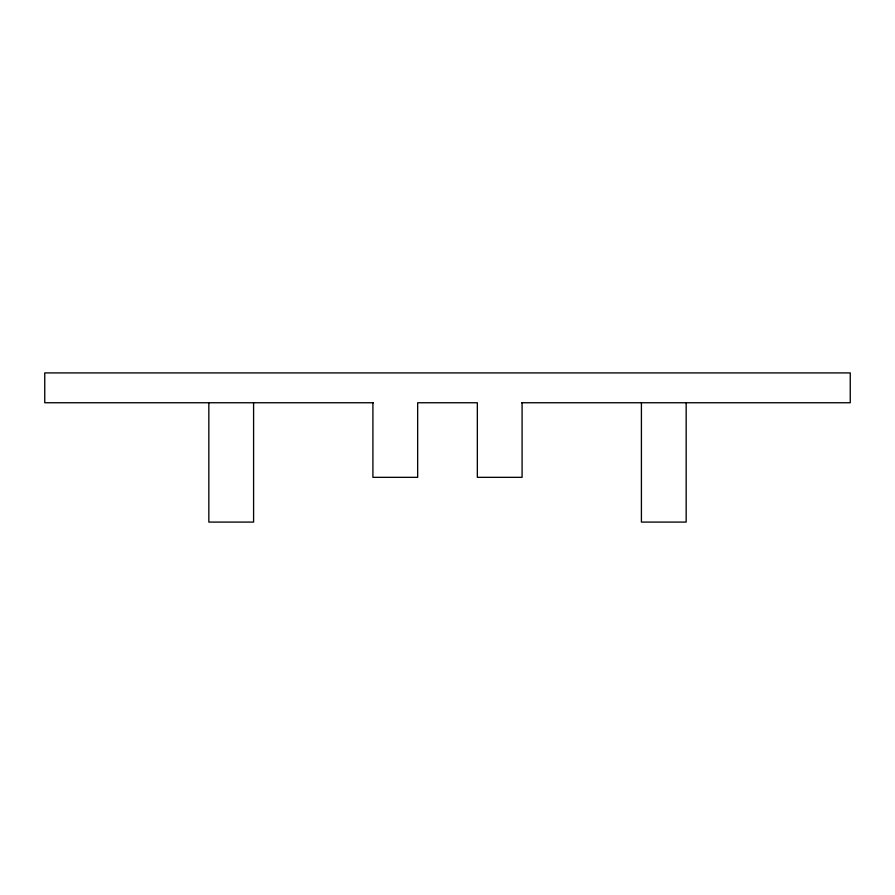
<?xml version="1.0" encoding="UTF-8"?>
<svg xmlns="http://www.w3.org/2000/svg" width="895" height="895" viewBox="0 0 895 895"><rect width="100%" height="100%" fill="white"/><g stroke="black" fill="none" stroke-linecap="round" stroke-linejoin="round"><path stroke-width="1.34" d="M373.383 402.75L44.75 402.75L44.75 372.913L850.25 372.913L850.25 402.75L521.617 402.75M686.163 402.75L686.163 522.087L641.413 522.087L641.413 402.75M522.087 402.75L522.087 477.337L477.337 477.337L477.337 402.75L417.663 402.75L417.663 477.337L372.913 477.337L372.913 402.75M253.587 402.75L253.587 522.087L208.837 522.087L208.837 402.75"/></g></svg>
